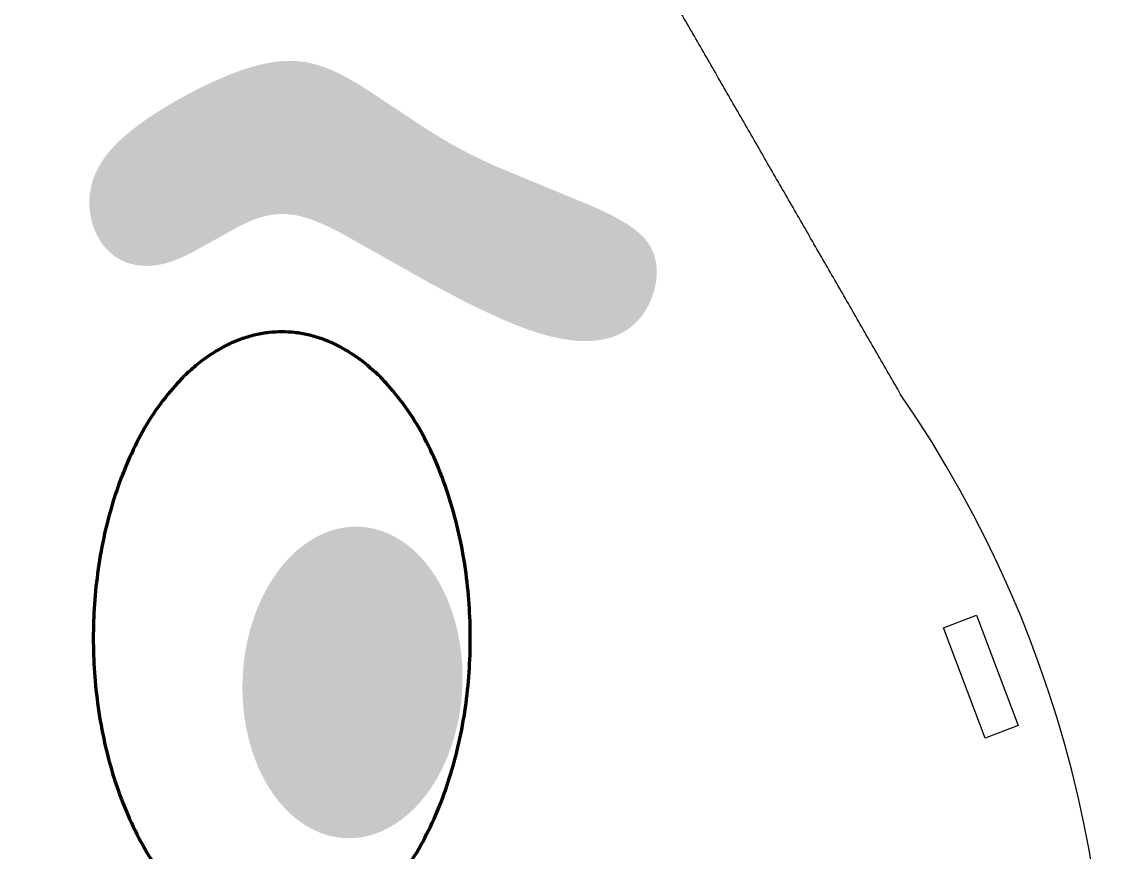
# Model space of a CAD drawing. Header units: millimetres. Extents: x -213 to 898, y -426 to 200.
# Drawn here: x 505.9 to 598.2, y -130.2 to -59.7 of the extents above; entities that cross this region are included whole.
import ezdxf

# ---------------------------------------------------------------- set-up
doc = ezdxf.new("R2010")
doc.units = ezdxf.units.MM
for name, color, linetype, true_color in [('Cut', 1, 'Continuous', 0xff0000), ('Etch', 5, 'Continuous', 0x0000ff), ('Line', 18, 'Continuous', 0x000000)]:
    doc.layers.add(name, color=color, linetype=linetype, true_color=true_color)

msp = doc.modelspace()

# ---------------------------------------------------------------- hatches: boundary and pattern name
at = {"layer": 'Etch'}
for points in [[(511.667, -75), (511.669, -75.156), (511.674, -75.312), (511.684, -75.468), (511.698, -75.624), (511.715, -75.779), (511.736, -75.933), (511.761, -76.087), (511.789, -76.24), (511.821, -76.391), (511.857, -76.542), (511.896, -76.692), (511.939, -76.84), (511.986, -76.987), (512.036, -77.132), (512.089, -77.275), (512.146, -77.417), (512.206, -77.556), (512.27, -77.694), (512.337, -77.829), (512.407, -77.962), (512.481, -78.093), (512.558, -78.221), (512.638, -78.346), (512.721, -78.469), (512.808, -78.588), (512.898, -78.705), (512.99, -78.818), (513.086, -78.928), (513.185, -79.035), (513.287, -79.138), (513.392, -79.238), (513.5, -79.333), (513.611, -79.425), (513.725, -79.513), (513.841, -79.597), (513.96, -79.677), (514.082, -79.753), (514.207, -79.824), (514.334, -79.892), (514.464, -79.956), (514.596, -80.015), (514.73, -80.07), (514.867, -80.121), (515.006, -80.168), (515.147, -80.211), (515.29, -80.249), (515.436, -80.283), (515.583, -80.312), (515.733, -80.338), (515.884, -80.358), (516.037, -80.375), (516.192, -80.386), (516.349, -80.394), (516.507, -80.396), (516.667, -80.394), (516.828, -80.388), (516.991, -80.377), (517.155, -80.361), (517.321, -80.341), (517.488, -80.315), (517.656, -80.285), (517.825, -80.251), (517.995, -80.211), (518.167, -80.167), (518.339, -80.117), (518.512, -80.063), (518.686, -80.005), (518.861, -79.942), (519.037, -79.876), (519.213, -79.805), (519.568, -79.654), (519.924, -79.489), (520.282, -79.314), (524.514, -76.976), (524.851, -76.811), (525.188, -76.659), (525.524, -76.519), (525.692, -76.454), (525.861, -76.393), (526.03, -76.335), (526.2, -76.282), (526.37, -76.233), (526.542, -76.188), (526.714, -76.147), (526.888, -76.111), (527.062, -76.079), (527.238, -76.052), (527.416, -76.031), (527.595, -76.014), (527.776, -76.003), (527.958, -75.997), (528.143, -75.997), (528.33, -76.003), (528.518, -76.015), (528.71, -76.032), (528.903, -76.056), (529.099, -76.086), (529.298, -76.123), (529.5, -76.167), (529.705, -76.217), (529.912, -76.274), (530.123, -76.337), (530.337, -76.407), (530.554, -76.483), (530.774, -76.565), (531.224, -76.747), (531.688, -76.952), (532.166, -77.177), (532.659, -77.423), (533.167, -77.688), (540.586, -81.872), (543.479, -83.396), (544.925, -84.108), (546.341, -84.763), (547.032, -85.064), (547.707, -85.344), (548.364, -85.601), (549, -85.833), (549.613, -86.039), (550.204, -86.217), (550.772, -86.37), (551.318, -86.497), (551.583, -86.552), (551.842, -86.601), (552.097, -86.643), (552.346, -86.68), (552.59, -86.711), (552.829, -86.737), (553.063, -86.756), (553.292, -86.771), (553.516, -86.78), (553.735, -86.784), (553.95, -86.782), (554.16, -86.776), (554.365, -86.764), (554.565, -86.748), (554.761, -86.727), (554.953, -86.701), (555.14, -86.67), (555.323, -86.635), (555.502, -86.595), (555.676, -86.551), (555.847, -86.503), (556.013, -86.45), (556.175, -86.394), (556.333, -86.333), (556.488, -86.269), (556.638, -86.201), (556.785, -86.129), (556.927, -86.053), (557.066, -85.974), (557.202, -85.891), (557.333, -85.805), (557.461, -85.716), (557.585, -85.624), (557.706, -85.528), (557.823, -85.43), (557.936, -85.328), (558.046, -85.224), (558.152, -85.117), (558.255, -85.008), (558.354, -84.896), (558.45, -84.781), (558.543, -84.665), (558.632, -84.545), (558.718, -84.424), (558.8, -84.301), (558.88, -84.175), (558.956, -84.048), (559.029, -83.919), (559.098, -83.789), (559.165, -83.656), (559.228, -83.522), (559.289, -83.387), (559.346, -83.25), (559.4, -83.113), (559.452, -82.973), (559.5, -82.833), (559.545, -82.692), (559.588, -82.55), (559.627, -82.407), (559.663, -82.264), (559.696, -82.12), (559.725, -81.975), (559.751, -81.83), (559.773, -81.685), (559.792, -81.539), (559.807, -81.394), (559.818, -81.248), (559.825, -81.102), (559.828, -80.956), (559.827, -80.811), (559.822, -80.666), (559.812, -80.521), (559.799, -80.377), (559.78, -80.233), (559.757, -80.09), (559.729, -79.948), (559.697, -79.806), (559.66, -79.666), (559.639, -79.596), (559.618, -79.526), (559.595, -79.457), (559.57, -79.388), (559.545, -79.319), (559.518, -79.251), (559.49, -79.183), (559.46, -79.115), (559.43, -79.048), (559.397, -78.981), (559.364, -78.914), (559.329, -78.848), (559.293, -78.782), (559.255, -78.717), (559.216, -78.652), (559.176, -78.587), (559.134, -78.523), (559.091, -78.459), (559.046, -78.396), (559, -78.333), (558.952, -78.271), (558.903, -78.209), (558.853, -78.148), (558.801, -78.087), (558.693, -77.967), (558.578, -77.848), (558.459, -77.731), (558.333, -77.615), (558.202, -77.501), (558.065, -77.388), (557.923, -77.276), (557.775, -77.166), (557.621, -77.056), (557.462, -76.948), (557.297, -76.84), (557.127, -76.733), (556.771, -76.521), (556.393, -76.311), (555.994, -76.102), (555.574, -75.894), (555.133, -75.685), (554.19, -75.264), (545.948, -71.857), (544.708, -71.276), (543.5, -70.667), (542.336, -70.028), (541.216, -69.367), (540.14, -68.695), (535.333, -65.5), (534.473, -64.962), (534.052, -64.712), (533.635, -64.477), (533.223, -64.255), (532.814, -64.05), (532.406, -63.86), (532.203, -63.772), (532, -63.688), (531.797, -63.608), (531.594, -63.532), (531.39, -63.462), (531.186, -63.396), (530.982, -63.334), (530.777, -63.278), (530.571, -63.226), (530.365, -63.18), (530.157, -63.138), (529.948, -63.102), (529.739, -63.071), (529.527, -63.046), (529.315, -63.026), (529.1, -63.012), (528.884, -63.003), (528.667, -63), (528.447, -63.003), (528.225, -63.012), (528.002, -63.026), (527.777, -63.046), (527.55, -63.071), (527.321, -63.101), (527.091, -63.137), (526.859, -63.177), (526.626, -63.222), (526.392, -63.273), (525.919, -63.387), (525.441, -63.518), (524.958, -63.667), (524.472, -63.831), (523.982, -64.009), (523.49, -64.201), (522.995, -64.406), (521.999, -64.85), (521, -65.333), (520.002, -65.848), (519.016, -66.391), (518.053, -66.956), (517.125, -67.542), (516.678, -67.84), (516.244, -68.143), (515.825, -68.448), (515.422, -68.755), (515.036, -69.065), (514.67, -69.376), (514.324, -69.688), (514.159, -69.844), (514, -70), (513.847, -70.156), (513.699, -70.312), (513.557, -70.469), (513.421, -70.625), (513.291, -70.781), (513.166, -70.938), (513.046, -71.094), (512.932, -71.25), (512.824, -71.406), (512.72, -71.562), (512.622, -71.719), (512.529, -71.875), (512.442, -72.031), (512.359, -72.187), (512.281, -72.344), (512.208, -72.5), (512.14, -72.656), (512.077, -72.812), (512.019, -72.969), (511.965, -73.125), (511.917, -73.281), (511.872, -73.437), (511.832, -73.594), (511.797, -73.75), (511.766, -73.906), (511.739, -74.062), (511.717, -74.219), (511.699, -74.375), (511.685, -74.531), (511.675, -74.688), (511.669, -74.844)], [(533.457, -102.585), (533.664, -102.562), (533.873, -102.545), (534.084, -102.535), (534.297, -102.531), (534.511, -102.535), (534.727, -102.545), (534.944, -102.563), (535.162, -102.588), (535.382, -102.621), (535.602, -102.661), (535.822, -102.709), (536.043, -102.766), (536.264, -102.83), (536.485, -102.902), (536.706, -102.982), (536.927, -103.071), (537.147, -103.168), (537.366, -103.273), (537.583, -103.387), (537.8, -103.509), (538.015, -103.639), (538.228, -103.778), (538.439, -103.925), (538.647, -104.08), (538.854, -104.243), (539.057, -104.414), (539.258, -104.592), (539.455, -104.779), (539.649, -104.973), (539.839, -105.175), (540.026, -105.383), (540.209, -105.599), (540.387, -105.822), (540.561, -106.051), (540.731, -106.286), (540.896, -106.528), (541.056, -106.775), (541.212, -107.028), (541.362, -107.287), (541.507, -107.55), (541.646, -107.818), (541.781, -108.09), (541.909, -108.366), (542.033, -108.646), (542.15, -108.93), (542.262, -109.216), (542.369, -109.506), (542.469, -109.797), (542.564, -110.091), (542.653, -110.387), (542.737, -110.685), (542.814, -110.983), (542.886, -111.283), (542.953, -111.583), (543.014, -111.884), (543.069, -112.184), (543.164, -112.784), (543.237, -113.382), (543.29, -113.974), (543.324, -114.56), (543.339, -115.148), (543.335, -115.748), (543.311, -116.357), (543.267, -116.975), (543.201, -117.6), (543.113, -118.228), (543.061, -118.544), (543.003, -118.859), (542.939, -119.174), (542.869, -119.489), (542.794, -119.804), (542.712, -120.117), (542.625, -120.429), (542.532, -120.739), (542.433, -121.048), (542.328, -121.354), (542.218, -121.657), (542.101, -121.958), (541.979, -122.255), (541.852, -122.549), (541.719, -122.839), (541.581, -123.124), (541.438, -123.405), (541.289, -123.681), (541.136, -123.952), (540.977, -124.218), (540.814, -124.478), (540.647, -124.731), (540.475, -124.979), (540.299, -125.221), (540.119, -125.455), (539.935, -125.683), (539.748, -125.904), (539.557, -126.118), (539.363, -126.324), (539.166, -126.523), (538.967, -126.714), (538.765, -126.898), (538.561, -127.073), (538.355, -127.241), (538.147, -127.401), (537.937, -127.553), (537.726, -127.696), (537.514, -127.832), (537.301, -127.96), (537.088, -128.079), (536.874, -128.191), (536.66, -128.295), (536.445, -128.391), (536.231, -128.479), (536.017, -128.559), (535.804, -128.632), (535.591, -128.697), (535.379, -128.755), (535.168, -128.806), (534.958, -128.849), (534.75, -128.885), (534.543, -128.915), (534.336, -128.938), (534.127, -128.955), (533.916, -128.965), (533.703, -128.969), (533.489, -128.965), (533.273, -128.955), (533.056, -128.937), (532.838, -128.912), (532.618, -128.879), (532.398, -128.839), (532.178, -128.791), (531.957, -128.734), (531.736, -128.67), (531.515, -128.598), (531.294, -128.518), (531.073, -128.429), (530.853, -128.332), (530.634, -128.227), (530.417, -128.113), (530.2, -127.991), (529.985, -127.861), (529.772, -127.722), (529.561, -127.575), (529.353, -127.42), (529.146, -127.257), (528.943, -127.086), (528.742, -126.908), (528.545, -126.721), (528.351, -126.527), (528.161, -126.325), (527.974, -126.117), (527.791, -125.901), (527.613, -125.678), (527.439, -125.449), (527.269, -125.214), (527.104, -124.972), (526.944, -124.725), (526.788, -124.472), (526.638, -124.213), (526.493, -123.95), (526.354, -123.682), (526.219, -123.41), (526.091, -123.134), (525.967, -122.854), (525.85, -122.57), (525.738, -122.284), (525.631, -121.994), (525.531, -121.703), (525.436, -121.409), (525.347, -121.113), (525.263, -120.815), (525.186, -120.517), (525.114, -120.217), (525.047, -119.917), (524.986, -119.616), (524.931, -119.316), (524.836, -118.716), (524.763, -118.118), (524.71, -117.526), (524.676, -116.94), (524.661, -116.352), (524.665, -115.752), (524.689, -115.143), (524.733, -114.525), (524.799, -113.9), (524.887, -113.272), (524.939, -112.956), (524.997, -112.641), (525.061, -112.326), (525.131, -112.011), (525.206, -111.696), (525.288, -111.383), (525.375, -111.071), (525.468, -110.761), (525.567, -110.452), (525.672, -110.146), (525.782, -109.843), (525.899, -109.542), (526.021, -109.245), (526.148, -108.951), (526.281, -108.661), (526.419, -108.376), (526.562, -108.095), (526.711, -107.819), (526.864, -107.548), (527.023, -107.282), (527.186, -107.022), (527.353, -106.769), (527.525, -106.521), (527.701, -106.279), (527.881, -106.045), (528.065, -105.817), (528.252, -105.596), (528.443, -105.382), (528.637, -105.176), (528.834, -104.977), (529.033, -104.786), (529.235, -104.602), (529.439, -104.427), (529.645, -104.259), (529.853, -104.099), (530.063, -103.947), (530.274, -103.804), (530.486, -103.668), (530.699, -103.54), (530.912, -103.421), (531.126, -103.309), (531.34, -103.205), (531.555, -103.109), (531.769, -103.021), (531.983, -102.941), (532.196, -102.868), (532.409, -102.803), (532.621, -102.745), (532.832, -102.694), (533.042, -102.651), (533.25, -102.615)]]:
    msp.add_hatch(color=256, dxfattribs=at).paths.add_polyline_path(points, flags=0)

# ---------------------------------------------------------------- linework, layer by layer
at = {"layer": 'Cut'}
msp.add_lwpolyline([(584.165, -111.111), (586.972, -110.052), (590.501, -119.409), (587.694, -120.467)], close=True, dxfattribs=at)
msp.add_arc((498.152, -148), 100, 140.44249, 34.53518, dxfattribs=at)
msp.add_open_spline([(580.53, -91.309), (564.293, -63.113), (548.055, -34.918)], degree=2, dxfattribs=at)
at = {"layer": 'Line', "lineweight": 200}
msp.add_rational_spline([(528, -86), (544, -86), (544, -112), (544, -138), (528, -138), (512, -138), (512, -112), (512, -86), (528, -86)], [1, 0.707106781187, 1, 0.707106781187, 1, 0.707106781187, 1, 0.707106781187, 1], degree=2, knots=[0, 0, 0, 1.570796, 1.570796, 3.141593, 3.141593, 4.712389, 4.712389, 6.283185, 6.283185, 6.283185], dxfattribs=at)

doc.saveas('drawing.dxf')
